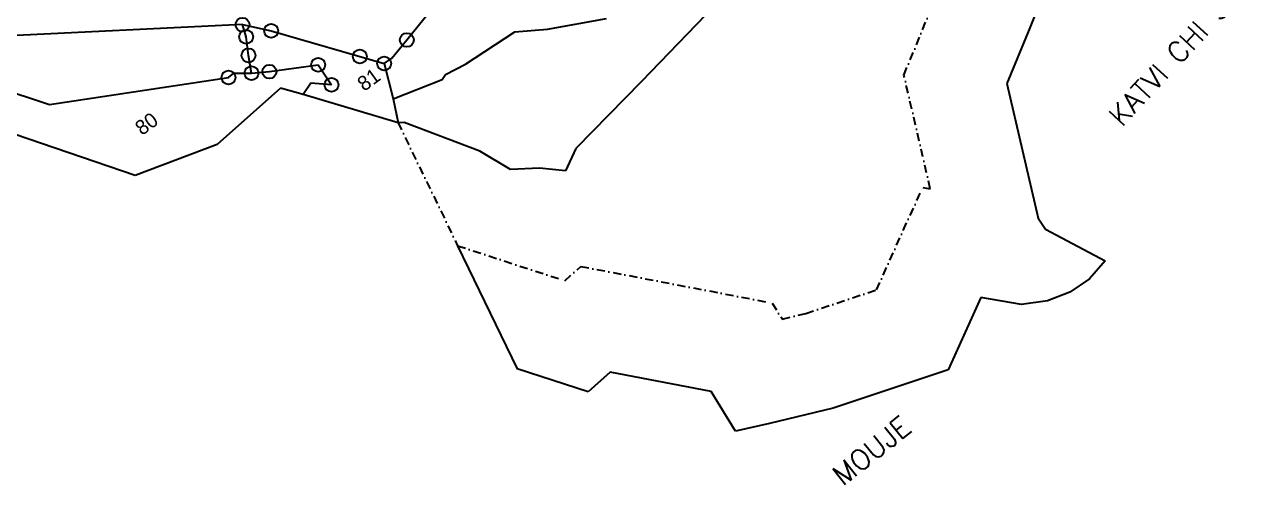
# Model space of a CAD drawing. Header units: metres. Extents: x 347706 to 350992, y 1759363 to 1763257.
# Drawn here: x 348433 to 349193, y 1759363 to 1759648 of the extents above; entities that cross this region are included whole.
import ezdxf

# ---------------------------------------------------------------- set-up
doc = ezdxf.new("R2010")
doc.units = ezdxf.units.M
doc.header["$MEASUREMENT"] = 0
doc.linetypes.add('DASHDOT', pattern=[1, 0.5, -0.25, 0, -0.25])
for name, color, linetype in [('OFF', 1, 'Continuous'), ('POLY_PARCEL', 6, 'Continuous'), ('POLY_WATER', 4, 'Continuous'), ('TEXT_MAPOUT', 7, 'Continuous'), ('TEXT_PARCEL', 7, 'Continuous'), ('V_BOUND_LINE', 7, 'Continuous'), ('V_BOUND_STREAM_LINE', 7, 'DASHDOT')]:
    doc.layers.add(name, color=color, linetype=linetype)
doc.styles.get("Standard").update_dxf_attribs({"font": 'simplex.shx'})
doc.styles.add('TEXT_MAP', font='')
doc.styles.get('TEXT_MAP').set_extended_font_data('Kruti Dev 050')

msp = doc.modelspace()

# ---------------------------------------------------------------- linework, layer by layer
for centre in [(348567.64, 1759647.53), (348569.94, 1759640.03), (348585.44, 1759643.67), (348669.19, 1759638.06), (348571.37, 1759628.53), (348614.44, 1759622.69), (348640.17, 1759627.82), (348655.18, 1759623.49), (348559.07, 1759614.88), (348573.23, 1759617.55), (348584.3, 1759618.48), (348622.64, 1759610.31)]:
    msp.add_circle(centre, 4.29)
at = {"layer": 'OFF'}
msp.add_line((348700.6, 1759510.93), (348737.4, 1759434.93), dxfattribs=at)
at = {"layer": 'POLY_PARCEL'}
for p, q in [((348669.19, 1759638.06), (348697.73, 1759673.66)), ((348756.17, 1759644.83), (348792.47, 1759651.28)), ((348567.64, 1759647.53), (348401.45, 1759639.52)), ((348569.94, 1759640.03), (348567.64, 1759647.53)), ((348567.64, 1759647.53), (348585.44, 1759643.67)), ((348585.44, 1759643.67), (348655.18, 1759623.49)), ((348705.38, 1759623.02), (348735.82, 1759643.05)), ((348735.82, 1759643.05), (348756.17, 1759644.83)), ((348571.37, 1759628.53), (348569.94, 1759640.03)), ((348659.86, 1759626.78), (348669.19, 1759638.06)), ((348573.23, 1759617.55), (348571.37, 1759628.53)), ((348655.18, 1759623.49), (348659.86, 1759626.78)), ((348380.31, 1759620.69), (348448.39, 1759598.25)), ((348584.3, 1759618.48), (348614.44, 1759622.69)), ((348614.44, 1759622.69), (348622.64, 1759610.31)), ((348655.18, 1759623.49), (348660.73, 1759601.63)), ((348693.07, 1759616.75), (348705.38, 1759623.02)), ((348448.39, 1759598.25), (348559.07, 1759614.88)), ((348559.07, 1759614.88), (348562.32, 1759617.54)), ((348562.32, 1759617.54), (348573.23, 1759617.55)), ((348573.23, 1759617.55), (348584.3, 1759618.48)), ((348660.73, 1759601.63), (348691.03, 1759613.63)), ((348691.03, 1759613.63), (348693.07, 1759616.75)), ((348609.9, 1759611.41), (348605.09, 1759604.34)), ((348622.64, 1759610.31), (348609.9, 1759611.41)), ((348660.73, 1759601.63), (348663.79, 1759586.93))]:
    msp.add_line(p, q, dxfattribs=at)
at = {"layer": 'POLY_WATER'}
for p, q in [((348923.6, 1759725.86), (348814.1, 1759612.39)), ((349080.14, 1759711.41), (349054.08, 1759645.61)), ((349054.08, 1759645.61), (349039.9, 1759611.21)), ((348814.1, 1759612.39), (348773.56, 1759571.05)), ((349039.9, 1759611.21), (349059.25, 1759527.92)), ((348667.48, 1759587.12), (348663.79, 1759586.93)), ((348714.3, 1759569.3), (348667.48, 1759587.12)), ((348733.25, 1759558.07), (348714.3, 1759569.3)), ((348773.56, 1759571.05), (348767.25, 1759557.11)), ((348751.16, 1759558.87), (348733.25, 1759558.07)), ((348767.25, 1759557.11), (348751.16, 1759558.87)), ((349059.25, 1759527.92), (349063.75, 1759521.16)), ((349063.75, 1759521.16), (349100.62, 1759501.62)), ((349100.62, 1759501.62), (349090.99, 1759490.42)), ((349090.99, 1759490.42), (349078.72, 1759482.32)), ((349078.72, 1759482.32), (349064.88, 1759476.94)), ((349023.87, 1759478.92), (349003.7, 1759434.31)), ((349048.85, 1759474.59), (349023.87, 1759478.92)), ((349064.88, 1759476.94), (349048.85, 1759474.59)), ((348781.29, 1759420.6), (348737.4, 1759434.93)), ((348794.87, 1759432.75), (348781.29, 1759420.6)), ((348857.18, 1759420.82), (348794.87, 1759432.75)), ((349003.7, 1759434.31), (348932.57, 1759410.61)), ((348872.3, 1759396.25), (348857.18, 1759420.82)), ((348932.57, 1759410.61), (348893.24, 1759401.04)), ((348893.24, 1759401.04), (348872.3, 1759396.25))]:
    msp.add_line(p, q, dxfattribs=at)
at = {"layer": 'V_BOUND_LINE'}
for p, q in [((348591.11, 1759608.36), (348551.98, 1759573.41)), ((348605.09, 1759604.34), (348591.11, 1759608.36)), ((348663.79, 1759586.93), (348605.09, 1759604.34)), ((348501.43, 1759554.24), (348418.8, 1759582.53)), ((348551.98, 1759573.41), (348501.43, 1759554.24))]:
    msp.add_line(p, q, dxfattribs=at)
at = {"layer": 'V_BOUND_STREAM_LINE', "ltscale": 10}
for p, q in [((348976.24, 1759616.4), (348997.68, 1759668.4)), ((348992.58, 1759546.09), (348976.24, 1759616.4)), ((348663.79, 1759586.93), (348700.6, 1759510.93)), ((348959.24, 1759483.61), (348987.86, 1759546.91)), ((348987.86, 1759546.91), (348992.58, 1759546.09)), ((348700.6, 1759510.93), (348766.85, 1759489.3)), ((348766.85, 1759489.3), (348776.75, 1759498.15)), ((348776.75, 1759498.15), (348894.95, 1759475.52)), ((348915.74, 1759469.12), (348959.24, 1759483.61)), ((348894.95, 1759475.52), (348901.09, 1759465.55)), ((348901.09, 1759465.55), (348915.74, 1759469.12))]:
    msp.add_line(p, q, dxfattribs=at)

# ---------------------------------------------------------------- texts
at = {"layer": 'TEXT_MAPOUT'}
for s, height, rotation, p in [('KATVI CHI SHIV', 12.6031, 47.1617, (349110.87, 1759583.92)), ('MOUJE', 12.603, 38.58715, (348938.54, 1759362.09))]:
    msp.add_text(s, height=height, rotation=rotation, dxfattribs=at).set_placement(p)
at = {"layer": 'TEXT_PARCEL', "style": 'TEXT_MAP'}
for s, p in [('81', (348642.83, 1759605.95)), ('80', (348505.58, 1759578.69))]:
    msp.add_text(s, height=9.074, rotation=35.86383, dxfattribs=at).set_placement(p)

doc.saveas('drawing.dxf')
